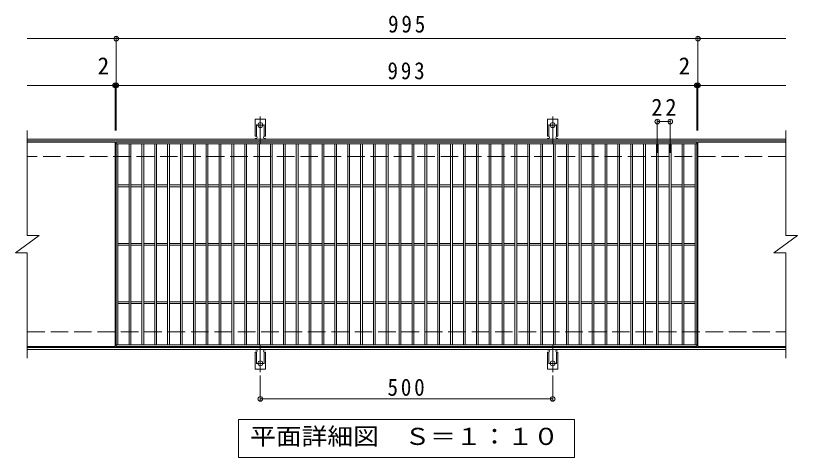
# Model space of a CAD drawing. Units: millimetres at full size, sheet at 1:10. Extents: x -1699 to 1688, y -1371 to 1169.
# Drawn here: x -787 to 550, y 412 to 1169 of the extents above; entities that cross this region are included whole.
import ezdxf
from ezdxf.enums import TextEntityAlignment as Align

# ---------------------------------------------------------------- set-up
doc = ezdxf.new("R2010")
doc.units = ezdxf.units.MM
doc.header["$LTSCALE"] = 10
doc.header["$PDMODE"] = 32
doc.header["$PDSIZE"] = 8
for name, pattern in [('CHAIN2', [12, 9, -1, 1, -1]), ('DASHED2', [3, 2, -1]), ('DASHED3', [4, 3, -1])]:
    doc.linetypes.add(name, pattern=pattern)
for name, color, linetype, lineweight in [('C-1', 2, 'Continuous', 9), ('C-2', 3, 'Continuous', 9), ('C-4', 7, 'Continuous', 9), ('C-5', 7, 'Continuous', 9), ('C-A', 3, 'Continuous', 9)]:
    doc.layers.add(name, color=color, linetype=linetype, lineweight=lineweight)
doc.styles.add('ＭＳ ゴシック', font='')
doc.styles.get('ＭＳ ゴシック').set_extended_font_data('MS Gothic')

msp = doc.modelspace()

# ---------------------------------------------------------------- linework, layer by layer
at = {"layer": 'C-1'}
for p, q in [((530.12, 957.08), (-766.88, 957.08)), ((530.12, 954.08), (-766.88, 954.08)), ((-766.88, 600.08), (530.12, 600.08)), ((-766.88, 597.08), (530.12, 597.08))]:
    msp.add_line(p, q, dxfattribs=at)
at = {"layer": 'C-1', "linetype": 'DASHED3'}
for p, q in [((530.12, 927.08), (-766.88, 927.08)), ((-766.88, 627.08), (530.12, 627.08))]:
    msp.add_line(p, q, dxfattribs=at)
at = {"layer": 'C-2'}
for p, q in [((-766.88, 972.08), (-766.88, 792.08)), ((530.12, 972.08), (530.12, 792.08)), ((-616.88, 952.08), (-766.88, 952.08)), ((-616.88, 952.08), (-616.88, 602.08)), ((-614.88, 952.08), (-614.88, 602.08)), ((378.12, 952.08), (-614.88, 952.08)), ((378.12, 602.08), (378.12, 952.08)), ((380.12, 602.08), (380.12, 952.08)), ((380.12, 952.08), (530.12, 952.08)), ((378.12, 949.08), (-614.88, 949.08)), ((-611.88, 949.08), (-611.88, 605.08)), ((-592.88, 949.08), (-592.88, 605.08)), ((-589.88, 949.08), (-589.88, 605.08)), ((-570.88, 949.08), (-570.88, 605.08)), ((-567.88, 949.08), (-567.88, 605.08)), ((-548.88, 949.08), (-548.88, 605.08)), ((-545.88, 949.08), (-545.88, 605.08)), ((-526.88, 949.08), (-526.88, 605.08)), ((-523.88, 949.08), (-523.88, 605.08)), ((-504.88, 949.08), (-504.88, 605.08)), ((-501.88, 949.08), (-501.88, 605.08)), ((-482.88, 949.08), (-482.88, 605.08)), ((-479.88, 949.08), (-479.88, 605.08)), ((-460.88, 949.08), (-460.88, 605.08)), ((-457.88, 949.08), (-457.88, 605.08)), ((-438.88, 949.08), (-438.88, 605.08)), ((-435.88, 949.08), (-435.88, 605.08)), ((-416.88, 949.08), (-416.88, 605.08)), ((-413.88, 949.08), (-413.88, 605.08)), ((-394.88, 949.08), (-394.88, 605.08)), ((-391.88, 949.08), (-391.88, 605.08)), ((-372.88, 949.08), (-372.88, 605.08)), ((-369.88, 949.08), (-369.88, 605.08)), ((-350.88, 949.08), (-350.88, 605.08)), ((-347.88, 949.08), (-347.88, 605.08)), ((-328.88, 949.08), (-328.88, 605.08)), ((-325.88, 949.08), (-325.88, 605.08)), ((-306.88, 949.08), (-306.88, 605.08)), ((-303.88, 949.08), (-303.88, 605.08)), ((-284.88, 949.08), (-284.88, 605.08)), ((-281.88, 949.08), (-281.88, 605.08)), ((-262.88, 949.08), (-262.88, 605.08)), ((-259.88, 949.08), (-259.88, 605.08)), ((-240.88, 949.08), (-240.88, 605.08)), ((-237.88, 949.08), (-237.88, 605.08)), ((-218.88, 949.08), (-218.88, 605.08)), ((-215.88, 949.08), (-215.88, 605.08)), ((-196.88, 949.08), (-196.88, 605.08)), ((-193.88, 949.08), (-193.88, 605.08)), ((-174.88, 949.08), (-174.88, 605.08)), ((-171.88, 949.08), (-171.88, 605.08)), ((-152.88, 949.08), (-152.88, 605.08)), ((-149.88, 949.08), (-149.88, 605.08)), ((-130.88, 949.08), (-130.88, 605.08)), ((-127.88, 949.08), (-127.88, 605.08)), ((-108.88, 949.08), (-108.88, 605.08)), ((-105.88, 949.08), (-105.88, 605.08)), ((-86.88, 949.08), (-86.88, 605.08)), ((-83.88, 949.08), (-83.88, 605.08)), ((-64.88, 949.08), (-64.88, 605.08)), ((-61.88, 949.08), (-61.88, 605.08)), ((-42.88, 949.08), (-42.88, 605.08)), ((-39.88, 949.08), (-39.88, 605.08)), ((-20.88, 949.08), (-20.88, 605.08)), ((-17.88, 949.08), (-17.88, 605.08)), ((1.12, 949.08), (1.12, 605.08)), ((4.12, 949.08), (4.12, 605.08)), ((23.12, 949.08), (23.12, 605.08)), ((26.12, 949.08), (26.12, 605.08)), ((45.12, 949.08), (45.12, 605.08)), ((48.12, 949.08), (48.12, 605.08)), ((67.12, 949.08), (67.12, 605.08)), ((70.12, 949.08), (70.12, 605.08)), ((89.12, 949.08), (89.12, 605.08)), ((92.12, 949.08), (92.12, 605.08)), ((111.12, 949.08), (111.12, 605.08)), ((114.12, 949.08), (114.12, 605.08)), ((133.12, 949.08), (133.12, 605.08)), ((136.12, 949.08), (136.12, 605.08)), ((155.12, 949.08), (155.12, 605.08)), ((158.12, 949.08), (158.12, 605.08)), ((177.12, 949.08), (177.12, 605.08)), ((180.12, 949.08), (180.12, 605.08)), ((199.12, 949.08), (199.12, 605.08)), ((202.12, 949.08), (202.12, 605.08)), ((221.12, 949.08), (221.12, 605.08)), ((224.12, 949.08), (224.12, 605.08)), ((243.12, 949.08), (243.12, 605.08)), ((246.12, 949.08), (246.12, 605.08)), ((265.12, 949.08), (265.12, 605.08)), ((268.12, 949.08), (268.12, 605.08)), ((287.12, 949.08), (287.12, 605.08)), ((290.12, 949.08), (290.12, 605.08)), ((309.12, 949.08), (309.12, 605.08)), ((312.12, 949.08), (312.12, 605.08)), ((331.12, 949.08), (331.12, 605.08)), ((334.12, 949.08), (334.12, 605.08)), ((353.12, 949.08), (353.12, 605.08)), ((356.12, 949.08), (356.12, 605.08)), ((375.12, 605.08), (375.12, 949.08)), ((-592.88, 878.58), (-611.88, 878.58)), ((-592.88, 875.58), (-611.88, 875.58)), ((-570.88, 878.58), (-589.88, 878.58)), ((-570.88, 875.58), (-589.88, 875.58)), ((-548.88, 878.58), (-567.88, 878.58)), ((-548.88, 875.58), (-567.88, 875.58)), ((-526.88, 878.58), (-545.88, 878.58)), ((-526.88, 875.58), (-545.88, 875.58)), ((-504.88, 878.58), (-523.88, 878.58)), ((-504.88, 875.58), (-523.88, 875.58)), ((-482.88, 878.58), (-501.88, 878.58)), ((-482.88, 875.58), (-501.88, 875.58)), ((-460.88, 878.58), (-479.88, 878.58)), ((-460.88, 875.58), (-479.88, 875.58)), ((-438.88, 878.58), (-457.88, 878.58)), ((-438.88, 875.58), (-457.88, 875.58)), ((-416.88, 878.58), (-435.88, 878.58)), ((-416.88, 875.58), (-435.88, 875.58)), ((-394.88, 878.58), (-413.88, 878.58)), ((-394.88, 875.58), (-413.88, 875.58)), ((-372.88, 878.58), (-391.88, 878.58)), ((-372.88, 875.58), (-391.88, 875.58)), ((-350.88, 878.58), (-369.88, 878.58)), ((-350.88, 875.58), (-369.88, 875.58)), ((-328.88, 878.58), (-347.88, 878.58)), ((-328.88, 875.58), (-347.88, 875.58)), ((-306.88, 878.58), (-325.88, 878.58)), ((-306.88, 875.58), (-325.88, 875.58)), ((-284.88, 878.58), (-303.88, 878.58)), ((-284.88, 875.58), (-303.88, 875.58)), ((-262.88, 878.58), (-281.88, 878.58)), ((-262.88, 875.58), (-281.88, 875.58)), ((-240.88, 878.58), (-259.88, 878.58)), ((-240.88, 875.58), (-259.88, 875.58)), ((-218.88, 878.58), (-237.88, 878.58)), ((-218.88, 875.58), (-237.88, 875.58)), ((-196.88, 878.58), (-215.88, 878.58)), ((-196.88, 875.58), (-215.88, 875.58)), ((-174.88, 878.58), (-193.88, 878.58)), ((-174.88, 875.58), (-193.88, 875.58)), ((-152.88, 878.58), (-171.88, 878.58)), ((-152.88, 875.58), (-171.88, 875.58)), ((-130.88, 878.58), (-149.88, 878.58)), ((-130.88, 875.58), (-149.88, 875.58)), ((-108.88, 878.58), (-127.88, 878.58)), ((-108.88, 875.58), (-127.88, 875.58)), ((-86.88, 878.58), (-105.88, 878.58)), ((-86.88, 875.58), (-105.88, 875.58)), ((-64.88, 878.58), (-83.88, 878.58)), ((-64.88, 875.58), (-83.88, 875.58)), ((-42.88, 878.58), (-61.88, 878.58)), ((-42.88, 875.58), (-61.88, 875.58)), ((-20.88, 878.58), (-39.88, 878.58)), ((-20.88, 875.58), (-39.88, 875.58)), ((1.12, 878.58), (-17.88, 878.58)), ((1.12, 875.58), (-17.88, 875.58)), ((23.12, 878.58), (4.12, 878.58)), ((23.12, 875.58), (4.12, 875.58)), ((45.12, 878.58), (26.12, 878.58)), ((45.12, 875.58), (26.12, 875.58)), ((67.12, 878.58), (48.12, 878.58)), ((67.12, 875.58), (48.12, 875.58)), ((89.12, 878.58), (70.12, 878.58)), ((89.12, 875.58), (70.12, 875.58)), ((111.12, 878.58), (92.12, 878.58)), ((111.12, 875.58), (92.12, 875.58)), ((133.12, 878.58), (114.12, 878.58)), ((133.12, 875.58), (114.12, 875.58)), ((155.12, 878.58), (136.12, 878.58)), ((155.12, 875.58), (136.12, 875.58)), ((177.12, 878.58), (158.12, 878.58)), ((177.12, 875.58), (158.12, 875.58)), ((199.12, 878.58), (180.12, 878.58)), ((199.12, 875.58), (180.12, 875.58)), ((221.12, 878.58), (202.12, 878.58)), ((221.12, 875.58), (202.12, 875.58)), ((243.12, 878.58), (224.12, 878.58)), ((243.12, 875.58), (224.12, 875.58)), ((265.12, 878.58), (246.12, 878.58)), ((265.12, 875.58), (246.12, 875.58)), ((287.12, 878.58), (268.12, 878.58)), ((287.12, 875.58), (268.12, 875.58)), ((309.12, 878.58), (290.12, 878.58)), ((309.12, 875.58), (290.12, 875.58)), ((331.12, 878.58), (312.12, 878.58)), ((331.12, 875.58), (312.12, 875.58)), ((353.12, 878.58), (334.12, 878.58)), ((353.12, 875.58), (334.12, 875.58)), ((375.12, 878.58), (356.12, 878.58)), ((375.12, 875.58), (356.12, 875.58)), ((-786.88, 762.08), (-746.88, 792.08)), ((-766.88, 792.08), (-746.88, 792.08)), ((510.12, 762.08), (550.12, 792.08)), ((530.12, 792.08), (550.12, 792.08)), ((-592.88, 778.58), (-611.88, 778.58)), ((-592.88, 775.58), (-611.88, 775.58)), ((-570.88, 778.58), (-589.88, 778.58)), ((-570.88, 775.58), (-589.88, 775.58)), ((-548.88, 778.58), (-567.88, 778.58)), ((-548.88, 775.58), (-567.88, 775.58)), ((-526.88, 778.58), (-545.88, 778.58)), ((-526.88, 775.58), (-545.88, 775.58)), ((-504.88, 778.58), (-523.88, 778.58)), ((-504.88, 775.58), (-523.88, 775.58)), ((-482.88, 778.58), (-501.88, 778.58)), ((-482.88, 775.58), (-501.88, 775.58)), ((-460.88, 778.58), (-479.88, 778.58)), ((-460.88, 775.58), (-479.88, 775.58)), ((-438.88, 778.58), (-457.88, 778.58)), ((-438.88, 775.58), (-457.88, 775.58)), ((-416.88, 778.58), (-435.88, 778.58)), ((-416.88, 775.58), (-435.88, 775.58)), ((-394.88, 778.58), (-413.88, 778.58)), ((-394.88, 775.58), (-413.88, 775.58)), ((-372.88, 778.58), (-391.88, 778.58)), ((-372.88, 775.58), (-391.88, 775.58)), ((-350.88, 778.58), (-369.88, 778.58)), ((-350.88, 775.58), (-369.88, 775.58)), ((-328.88, 778.58), (-347.88, 778.58)), ((-328.88, 775.58), (-347.88, 775.58)), ((-306.88, 778.58), (-325.88, 778.58)), ((-306.88, 775.58), (-325.88, 775.58)), ((-284.88, 778.58), (-303.88, 778.58)), ((-284.88, 775.58), (-303.88, 775.58)), ((-262.88, 778.58), (-281.88, 778.58)), ((-262.88, 775.58), (-281.88, 775.58)), ((-240.88, 778.58), (-259.88, 778.58)), ((-240.88, 775.58), (-259.88, 775.58)), ((-218.88, 778.58), (-237.88, 778.58)), ((-218.88, 775.58), (-237.88, 775.58)), ((-196.88, 778.58), (-215.88, 778.58)), ((-196.88, 775.58), (-215.88, 775.58)), ((-174.88, 778.58), (-193.88, 778.58)), ((-174.88, 775.58), (-193.88, 775.58)), ((-152.88, 778.58), (-171.88, 778.58)), ((-152.88, 775.58), (-171.88, 775.58)), ((-130.88, 778.58), (-149.88, 778.58)), ((-130.88, 775.58), (-149.88, 775.58)), ((-108.88, 778.58), (-127.88, 778.58)), ((-108.88, 775.58), (-127.88, 775.58)), ((-86.88, 778.58), (-105.88, 778.58)), ((-86.88, 775.58), (-105.88, 775.58)), ((-64.88, 778.58), (-83.88, 778.58)), ((-64.88, 775.58), (-83.88, 775.58)), ((-42.88, 778.58), (-61.88, 778.58)), ((-42.88, 775.58), (-61.88, 775.58)), ((-20.88, 778.58), (-39.88, 778.58)), ((-20.88, 775.58), (-39.88, 775.58)), ((1.12, 778.58), (-17.88, 778.58)), ((1.12, 775.58), (-17.88, 775.58)), ((23.12, 778.58), (4.12, 778.58)), ((23.12, 775.58), (4.12, 775.58)), ((45.12, 778.58), (26.12, 778.58)), ((45.12, 775.58), (26.12, 775.58)), ((67.12, 778.58), (48.12, 778.58)), ((67.12, 775.58), (48.12, 775.58)), ((89.12, 778.58), (70.12, 778.58)), ((89.12, 775.58), (70.12, 775.58)), ((111.12, 778.58), (92.12, 778.58)), ((111.12, 775.58), (92.12, 775.58)), ((133.12, 778.58), (114.12, 778.58)), ((133.12, 775.58), (114.12, 775.58)), ((155.12, 778.58), (136.12, 778.58)), ((155.12, 775.58), (136.12, 775.58)), ((177.12, 778.58), (158.12, 778.58)), ((177.12, 775.58), (158.12, 775.58)), ((199.12, 778.58), (180.12, 778.58)), ((199.12, 775.58), (180.12, 775.58)), ((221.12, 778.58), (202.12, 778.58)), ((221.12, 775.58), (202.12, 775.58)), ((243.12, 778.58), (224.12, 778.58)), ((243.12, 775.58), (224.12, 775.58)), ((265.12, 778.58), (246.12, 778.58)), ((265.12, 775.58), (246.12, 775.58)), ((287.12, 778.58), (268.12, 778.58)), ((287.12, 775.58), (268.12, 775.58)), ((309.12, 778.58), (290.12, 778.58)), ((309.12, 775.58), (290.12, 775.58)), ((331.12, 778.58), (312.12, 778.58)), ((331.12, 775.58), (312.12, 775.58)), ((353.12, 778.58), (334.12, 778.58)), ((353.12, 775.58), (334.12, 775.58)), ((375.12, 778.58), (356.12, 778.58)), ((375.12, 775.58), (356.12, 775.58)), ((-592.88, 678.58), (-611.88, 678.58)), ((-592.88, 675.58), (-611.88, 675.58)), ((-570.88, 678.58), (-589.88, 678.58)), ((-570.88, 675.58), (-589.88, 675.58)), ((-548.88, 678.58), (-567.88, 678.58)), ((-548.88, 675.58), (-567.88, 675.58)), ((-526.88, 678.58), (-545.88, 678.58)), ((-526.88, 675.58), (-545.88, 675.58)), ((-504.88, 678.58), (-523.88, 678.58)), ((-504.88, 675.58), (-523.88, 675.58)), ((-482.88, 678.58), (-501.88, 678.58)), ((-482.88, 675.58), (-501.88, 675.58)), ((-460.88, 678.58), (-479.88, 678.58)), ((-460.88, 675.58), (-479.88, 675.58)), ((-438.88, 678.58), (-457.88, 678.58)), ((-438.88, 675.58), (-457.88, 675.58)), ((-416.88, 678.58), (-435.88, 678.58)), ((-416.88, 675.58), (-435.88, 675.58)), ((-394.88, 678.58), (-413.88, 678.58)), ((-394.88, 675.58), (-413.88, 675.58)), ((-372.88, 678.58), (-391.88, 678.58)), ((-372.88, 675.58), (-391.88, 675.58)), ((-350.88, 678.58), (-369.88, 678.58)), ((-350.88, 675.58), (-369.88, 675.58)), ((-328.88, 678.58), (-347.88, 678.58)), ((-328.88, 675.58), (-347.88, 675.58)), ((-306.88, 678.58), (-325.88, 678.58)), ((-306.88, 675.58), (-325.88, 675.58)), ((-284.88, 678.58), (-303.88, 678.58)), ((-284.88, 675.58), (-303.88, 675.58)), ((-262.88, 678.58), (-281.88, 678.58)), ((-262.88, 675.58), (-281.88, 675.58)), ((-240.88, 678.58), (-259.88, 678.58)), ((-240.88, 675.58), (-259.88, 675.58)), ((-218.88, 678.58), (-237.88, 678.58)), ((-218.88, 675.58), (-237.88, 675.58)), ((-196.88, 678.58), (-215.88, 678.58)), ((-196.88, 675.58), (-215.88, 675.58)), ((-174.88, 678.58), (-193.88, 678.58)), ((-174.88, 675.58), (-193.88, 675.58)), ((-152.88, 678.58), (-171.88, 678.58)), ((-152.88, 675.58), (-171.88, 675.58)), ((-130.88, 678.58), (-149.88, 678.58)), ((-130.88, 675.58), (-149.88, 675.58)), ((-108.88, 678.58), (-127.88, 678.58)), ((-108.88, 675.58), (-127.88, 675.58)), ((-86.88, 678.58), (-105.88, 678.58)), ((-86.88, 675.58), (-105.88, 675.58)), ((-64.88, 678.58), (-83.88, 678.58)), ((-64.88, 675.58), (-83.88, 675.58)), ((-42.88, 678.58), (-61.88, 678.58)), ((-42.88, 675.58), (-61.88, 675.58)), ((-20.88, 678.58), (-39.88, 678.58)), ((-20.88, 675.58), (-39.88, 675.58)), ((1.12, 678.58), (-17.88, 678.58)), ((1.12, 675.58), (-17.88, 675.58)), ((23.12, 678.58), (4.12, 678.58)), ((23.12, 675.58), (4.12, 675.58)), ((45.12, 678.58), (26.12, 678.58)), ((45.12, 675.58), (26.12, 675.58)), ((67.12, 678.58), (48.12, 678.58)), ((67.12, 675.58), (48.12, 675.58)), ((89.12, 678.58), (70.12, 678.58)), ((89.12, 675.58), (70.12, 675.58)), ((111.12, 678.58), (92.12, 678.58)), ((111.12, 675.58), (92.12, 675.58)), ((133.12, 678.58), (114.12, 678.58)), ((133.12, 675.58), (114.12, 675.58)), ((155.12, 678.58), (136.12, 678.58)), ((155.12, 675.58), (136.12, 675.58)), ((177.12, 678.58), (158.12, 678.58)), ((177.12, 675.58), (158.12, 675.58)), ((199.12, 678.58), (180.12, 678.58)), ((199.12, 675.58), (180.12, 675.58)), ((221.12, 678.58), (202.12, 678.58)), ((221.12, 675.58), (202.12, 675.58)), ((243.12, 678.58), (224.12, 678.58)), ((243.12, 675.58), (224.12, 675.58)), ((265.12, 678.58), (246.12, 678.58)), ((265.12, 675.58), (246.12, 675.58)), ((287.12, 678.58), (268.12, 678.58)), ((287.12, 675.58), (268.12, 675.58)), ((309.12, 678.58), (290.12, 678.58)), ((309.12, 675.58), (290.12, 675.58)), ((331.12, 678.58), (312.12, 678.58)), ((331.12, 675.58), (312.12, 675.58)), ((353.12, 678.58), (334.12, 678.58)), ((353.12, 675.58), (334.12, 675.58)), ((375.12, 678.58), (356.12, 678.58)), ((375.12, 675.58), (356.12, 675.58)), ((-766.88, 602.08), (-616.88, 602.08)), ((-614.88, 605.08), (378.12, 605.08)), ((-614.88, 602.08), (378.12, 602.08)), ((380.12, 602.08), (530.12, 602.08))]:
    msp.add_line(p, q, dxfattribs=at)
for points in [[(-786.88, 762.08), (-766.88, 762.08), (-766.88, 582.07)], [(510.12, 762.08), (530.12, 762.08), (530.12, 582.07)]]:
    msp.add_lwpolyline(points, dxfattribs=at)
at = {"layer": 'C-4'}
for p, q in [((-614.88, 1129.08), (-766.88, 1129.08)), ((-614.88, 1132.08), (-614.88, 972.08)), ((-614.88, 1129.08), (380.12, 1129.08)), ((380.12, 1132.08), (380.12, 972.08)), ((380.12, 1129.08), (530.12, 1129.08)), ((-616.88, 1049.08), (-766.88, 1049.08)), ((-616.88, 1052.08), (-616.88, 972.08)), ((-616.88, 1049.08), (-614.88, 1049.08)), ((-614.88, 1049.08), (378.12, 1049.08)), ((378.12, 1052.08), (378.12, 972.08)), ((378.12, 1049.08), (380.12, 1049.08)), ((380.12, 1049.08), (530.12, 1049.08)), ((310.62, 990.08), (310.62, 933.76)), ((332.62, 990.08), (332.62, 933.76)), ((310.62, 987.08), (332.62, 987.08)), ((-368.38, 552.36), (-368.38, 509.08)), ((131.62, 552.36), (131.62, 509.08)), ((-368.38, 512.08), (131.62, 512.08))]:
    msp.add_line(p, q, dxfattribs=at)
for p in [(-614.88, 1129.08), (380.12, 1129.08), (-616.88, 1049.08), (-614.88, 1049.08), (378.12, 1049.08), (380.12, 1049.08), (310.62, 987.08), (332.62, 987.08), (-368.38, 512.08), (131.62, 512.08)]:
    msp.add_point(p, dxfattribs=at)
at = {"layer": 'C-5'}
for p, q in [((-405.88, 477.08), (169.12, 477.08)), ((-405.88, 412.08), (-405.88, 477.08)), ((169.12, 477.08), (169.12, 412.08)), ((169.12, 412.08), (-405.88, 412.08))]:
    msp.add_line(p, q, dxfattribs=at)
at = {"layer": 'C-A'}
for p, q in [((-377.13, 962.08), (-377.13, 991.08)), ((-359.63, 991.08), (-377.13, 991.08)), ((-359.63, 962.08), (-359.63, 991.08)), ((122.87, 962.08), (122.87, 991.08)), ((140.37, 991.08), (122.87, 991.08)), ((140.37, 962.08), (140.37, 991.08)), ((-377.13, 962.08), (-375.88, 962.08)), ((-376.38, 958.08), (-375.88, 958.08)), ((-359.63, 962.08), (-360.88, 962.08)), ((-360.88, 958.08), (-360.37, 958.08)), ((122.87, 962.08), (124.12, 962.08)), ((123.62, 958.08), (124.12, 958.08)), ((140.37, 962.08), (139.12, 962.08)), ((139.12, 958.08), (139.63, 958.08)), ((-377.13, 592.08), (-375.88, 592.08)), ((-377.13, 592.08), (-377.13, 563.08)), ((-376.38, 596.08), (-375.88, 596.08)), ((-360.88, 596.08), (-360.37, 596.08)), ((-359.63, 592.08), (-360.88, 592.08)), ((-359.63, 592.08), (-359.63, 563.08)), ((122.87, 592.08), (124.12, 592.08)), ((122.87, 592.08), (122.87, 563.08)), ((123.62, 596.08), (124.12, 596.08)), ((139.12, 596.08), (139.63, 596.08)), ((140.37, 592.08), (139.12, 592.08)), ((140.37, 592.08), (140.37, 563.08)), ((-359.63, 563.08), (-377.13, 563.08)), ((140.37, 563.08), (122.87, 563.08))]:
    msp.add_line(p, q, dxfattribs=at)
at = {"layer": 'C-A', "linetype": 'DASHED2'}
for p, q in [((-375.13, 961.93), (-375.13, 991.08)), ((-361.63, 961.93), (-361.63, 991.08)), ((124.87, 961.93), (124.87, 991.08)), ((138.37, 961.93), (138.37, 991.08)), ((-375.13, 592.22), (-375.13, 563.08)), ((-361.63, 592.22), (-361.63, 563.08)), ((124.87, 592.22), (124.87, 563.08)), ((138.37, 592.22), (138.37, 563.08))]:
    msp.add_line(p, q, dxfattribs=at)
at = {"layer": 'C-A', "color": 7, "linetype": 'CHAIN2'}
for p, q in [((-368.38, 948.61), (-368.38, 996.01)), ((131.62, 948.61), (131.62, 996.01)), ((-374.16, 981.08), (-362.6, 981.08)), ((125.84, 981.08), (137.4, 981.08)), ((-368.38, 605.54), (-368.38, 558.14)), ((131.62, 605.54), (131.62, 558.14)), ((-374.16, 573.08), (-362.6, 573.08)), ((125.84, 573.08), (137.4, 573.08))]:
    msp.add_line(p, q, dxfattribs=at)
at = {"layer": 'C-A'}
for centre in [(-368.38, 981.08), (131.62, 981.08), (-368.38, 573.08), (131.62, 573.08)]:
    msp.add_circle(centre, 4.25, dxfattribs=at)
for centre, start, end in [((-376.38, 956.08), 90.27596, 150.00047), ((-375.88, 960.08), 270, 90), ((-360.88, 960.08), 90, 269.8667), ((-360.38, 956.08), 29.99927, 89.75836), ((123.62, 956.08), 90.27596, 150.00047), ((124.12, 960.08), 270, 90), ((139.12, 960.08), 90, 269.8667), ((139.62, 956.08), 29.99927, 89.75836), ((-376.38, 598.08), 209.99951, 269.72403), ((-375.88, 594.08), 270, 90), ((-360.88, 594.08), 90.13329, 270), ((-360.38, 598.08), 270.24162, 330.00072), ((123.62, 598.08), 209.99951, 269.72403), ((124.12, 594.08), 270, 90), ((139.12, 594.08), 90.13329, 270), ((139.62, 598.08), 270.24162, 330.00072)]:
    msp.add_arc(centre, 2, start, end, dxfattribs=at)

# ---------------------------------------------------------------- texts
at = {"layer": 'C-4', "color": 2, "style": 'ＭＳ ゴシック'}
for p in [(-646.81, 1059.08), (346.93, 1059.08)]:
    msp.add_text('2', height=29.33, dxfattribs=at).set_placement(p, align=Align.BOTTOM_LEFT)
at = {"layer": 'C-4', "color": 2, "char_height": 29.33, "attachment_point": 7, "style": 'ＭＳ ゴシック'}
for s, insert in [('\\T1.27;\\W0.9;995', (-149.88, 1139.08)), ('\\T1.27;\\W0.9;993', (-150.88, 1059.08)), ('\\T1.27;\\W0.95;22', (300.37, 997.08)), ('\\T1.27;\\W0.9;500', (-150.88, 517.08))]:
    msp.add_mtext(s, dxfattribs=dict(at, insert=insert))
at = {"layer": 'C-5', "color": 2, "style": 'ＭＳ ゴシック', "width": 1.1}
msp.add_text('平面詳細図\u3000Ｓ＝１：１０', height=29.33, dxfattribs=at).set_placement((-385.88, 424.58), align=Align.BOTTOM_LEFT)

doc.saveas('drawing.dxf')
